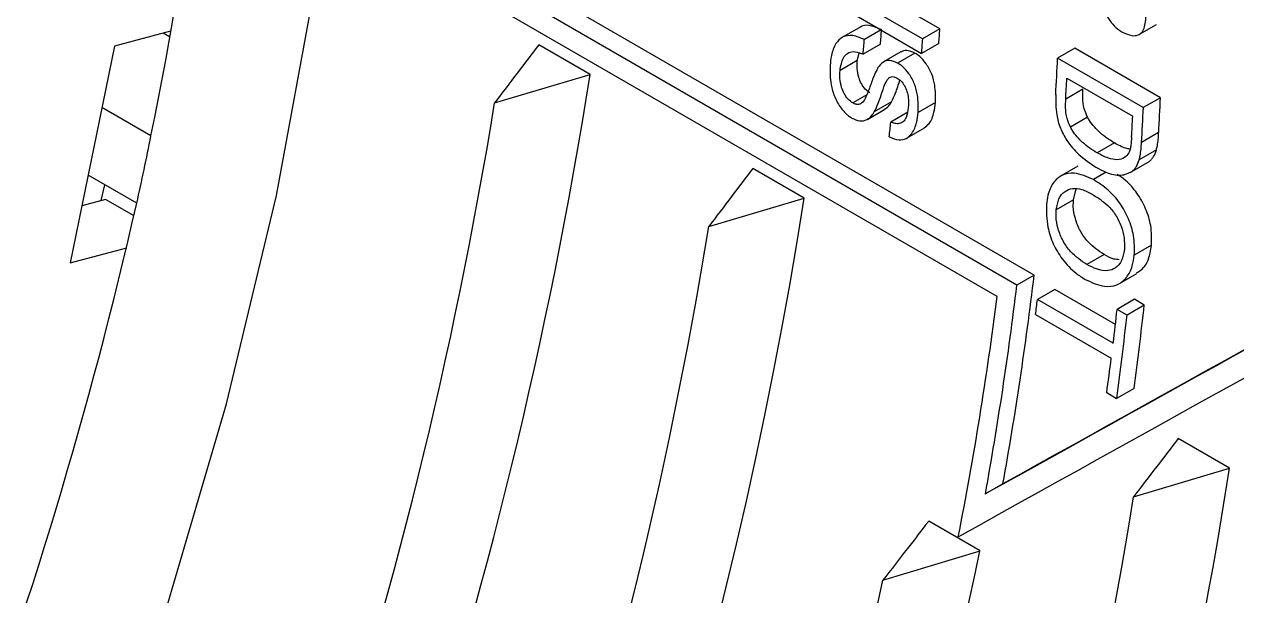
# Model space of a CAD drawing. Extents: x 16.7 to 113.1, y 4.5 to 84.5.
# Drawn here: x 31.719 to 32.72, y 64.434 to 64.905 of the extents above; entities that cross this region are included whole.
import ezdxf

# ---------------------------------------------------------------- set-up
doc = ezdxf.new("R2010")
doc.units = 0
doc.header["$MEASUREMENT"] = 0
doc.layers.add('OBJECT', color=7, linetype='CONTINUOUS')

msp = doc.modelspace()

# ---------------------------------------------------------------- linework, layer by layer
at = {"layer": 'OBJECT'}
for p, q in [((32.5532, 64.6983), (32.0189, 65.0067)), ((32.5389, 64.69), (32.0046, 64.9985)), ((32.5226, 64.6806), (31.9882, 64.9891)), ((32.4611, 64.8932), (32.4083, 64.9236)), ((32.4753, 64.9014), (32.4299, 64.9276)), ((32.3896, 64.922), (32.4603, 64.8812)), ((32.6401, 64.897), (32.6543, 64.9051)), ((31.8401, 64.8996), (31.7939, 64.8873)), ((31.8393, 64.895), (31.8341, 64.898)), ((32.4086, 64.9024), (32.3944, 64.8942)), ((32.4268, 64.9006), (32.413, 64.8926)), ((32.4753, 64.9014), (32.4611, 64.8932)), ((31.7939, 64.8873), (31.7573, 64.7084)), ((32.1866, 64.8639), (32.1442, 64.8883)), ((32.4263, 64.8888), (32.4121, 64.8806)), ((32.4745, 64.8894), (32.4603, 64.8812)), ((32.5868, 64.8855), (32.5726, 64.8773)), ((32.6575, 64.8447), (32.5868, 64.8855)), ((32.4071, 64.8754), (32.3929, 64.8672)), ((32.4071, 64.8754), (32.4088, 64.8815)), ((32.443, 64.8824), (32.4288, 64.8742)), ((32.4547, 64.8815), (32.4405, 64.8733)), ((32.6433, 64.8365), (32.5726, 64.8773)), ((32.1077, 64.8404), (32.1866, 64.8639)), ((32.5802, 64.8608), (32.6346, 64.8294)), ((32.415, 64.8471), (32.4034, 64.8404)), ((32.5934, 64.8516), (32.5793, 64.8434)), ((32.6575, 64.8447), (32.6433, 64.8365)), ((31.824, 64.8131), (31.7835, 64.8365)), ((32.4155, 64.8268), (32.4298, 64.8351)), ((32.4355, 64.8413), (32.4212, 64.833)), ((32.449, 64.8328), (32.4348, 64.8246)), ((32.4717, 64.8406), (32.4574, 64.8324)), ((32.5972, 64.8287), (32.5831, 64.8205)), ((32.4483, 64.8115), (32.4626, 64.8197)), ((32.656, 64.8159), (32.6418, 64.8077)), ((32.6194, 64.8074), (32.6052, 64.7992)), ((32.6541, 64.8016), (32.6399, 64.7934)), ((32.3634, 64.7618), (32.321, 64.7863)), ((32.5892, 64.7881), (32.575, 64.7799)), ((32.6127, 64.7833), (32.6021, 64.7771)), ((32.6325, 64.7829), (32.6467, 64.7911)), ((32.6483, 64.7921), (32.6341, 64.7839)), ((31.8123, 64.7576), (31.7721, 64.7808)), ((31.7829, 64.7599), (31.786, 64.7727)), ((32.5857, 64.7604), (32.5879, 64.7694)), ((31.7864, 64.7608), (31.7669, 64.7556)), ((31.81, 64.7472), (31.7864, 64.7608)), ((32.2845, 64.7384), (32.3634, 64.7618)), ((32.5857, 64.7604), (32.5715, 64.7521)), ((32.6501, 64.7231), (32.6359, 64.7149)), ((31.7573, 64.7084), (31.804, 64.7209)), ((32.611, 64.7153), (32.5967, 64.707)), ((32.5532, 64.6983), (32.5389, 64.69)), ((32.6237, 64.6915), (32.638, 64.6997)), ((32.5702, 64.6864), (32.5559, 64.6782)), ((32.6203, 64.6575), (32.5702, 64.6864)), ((32.6184, 64.6421), (32.5559, 64.6782)), ((32.636, 64.6784), (32.6217, 64.6701)), ((32.6441, 64.6736), (32.6299, 64.6654)), ((32.6441, 64.6736), (32.636, 64.6784)), ((32.5543, 64.6658), (32.6169, 64.6297)), ((32.6299, 64.6654), (32.6217, 64.6701)), ((32.6357, 64.6049), (32.6213, 64.5966)), ((32.6132, 64.6014), (32.6213, 64.5966)), ((32.7144, 64.539), (32.672, 64.5635)), ((32.6353, 64.5155), (32.7144, 64.539)), ((32.5274, 64.5262), (32.5129, 64.5178)), ((32.5085, 64.4708), (32.4661, 64.4953)), ((32.4282, 64.4466), (32.5085, 64.4708))]:
    msp.add_line(p, q, dxfattribs=at)
at = {"layer": 'OBJECT', "flags": 128}
msp.add_lwpolyline([(31.5401, 63.7312), (31.6268, 63.9001), (31.7052, 64.0718), (31.7749, 64.245), (31.8354, 64.4188), (31.8864, 64.5922), (31.9276, 64.7639), (31.9587, 64.9332), (31.9796, 65.0988), (31.99, 65.2598), (31.99, 65.4153), (31.99, 65.4165)], dxfattribs=at)
at = {"layer": 'OBJECT'}
for centre, radius, start, end in [((29.2002, 65.3551), 2.6792, 348.3286, 359.2287), ((29.8008, 65.0876), 2.6194, 355.4673, 355.7316), ((29.832, 65.0929), 2.6023, 355.5011, 355.7671), ((29.8975, 65.0572), 2.5689, 356.0704, 356.3381), ((29.8981, 65.065), 2.5824, 356.1016, 356.3678), ((30.0743, 64.9903), 2.5008, 356.7181, 357.4095), ((28.2632, 65.4837), 3.9721, 313.3108, 351.0224), ((30.0684, 64.9864), 2.5149, 356.7407, 357.1369), ((30.1422, 64.9575), 2.5178, 356.775, 357.4304), ((28.3096, 65.4574), 3.8479, 313.4739, 350.7739), ((30.1434, 64.9496), 2.5025, 356.7497, 357.4093), ((29.7307, 65.0809), 2.7162, 354.3265, 354.5851), ((30.1285, 64.9547), 2.5092, 356.7465, 357.1371), ((28.735, 65.4356), 3.1511, 347.5739, 348.6062), ((28.4317, 65.3855), 3.9809, 317.6624, 350.9856), ((28.1377, 65.5939), 3.7685, 331.3385, 347.1781), ((28.4864, 65.3553), 3.8479, 313.4739, 350.7739), ((29.6026, 65.053), 2.9719, 349.789, 353.1444), ((29.6073, 65.0452), 2.9531, 349.7111, 353.0911), ((29.5447, 65.0608), 3.0021, 348.8928, 352.7244), ((29.7748, 65.0157), 2.8015, 352.8246, 353.0802), ((29.8167, 64.9857), 2.8446, 352.3084, 353.703), ((29.8461, 64.9786), 2.7927, 353.0784, 353.6578), ((29.8214, 64.9778), 2.8258, 352.249, 353.654), ((29.316, 64.9596), 3.6106, 330.7658, 354.9164), ((29.7822, 64.9865), 2.857, 352.2527, 352.8254), ((29.352, 64.9358), 3.4969, 330.8333, 354.7646), ((29.0046, 65.115), 3.7543, 331.0585, 351.1744), ((29.041, 65.0911), 3.6401, 331.1303, 350.9016), ((28.7288, 65.2583), 3.8608, 331.2335, 348.2309), ((28.7661, 65.2342), 3.7458, 331.3057, 347.8621)]:
    msp.add_arc(centre, radius, start, end, dxfattribs=at)
for centre, major_axis, start_param, end_param in [((31.2396, 63.7721), (2.459, 1.3862), 0.791454, 1.02083), ((31.2396, 63.7721), (2.4793, 1.3976), 0.79949, 1.018924), ((31.2599, 63.7604), (2.459, 1.3862), 0.791454, 1.040948)]:
    msp.add_ellipse(centre, major_axis=major_axis, ratio=0.010107, start_param=start_param, end_param=end_param, dxfattribs=at)
for points, knots in [([(32.6075, 64.9317), (32.6082, 64.9268), (32.6093, 64.9196), (32.6143, 64.9099), (32.6193, 64.9036), (32.6234, 64.9003), (32.6257, 64.899), (32.626, 64.8988)], [0, 0, 0, 0, 0.380947, 0.575039, 0.76859, 0.96735, 1, 1, 1, 1]), ([(32.626, 64.8988), (32.6287, 64.8976), (32.6333, 64.8954), (32.6389, 64.896), (32.6426, 64.8985), (32.6453, 64.9049), (32.6455, 64.9111), (32.6456, 64.9154)], [0, 0, 0, 0, 0.224568, 0.396341, 0.537407, 0.678486, 1, 1, 1, 1]), ([(32.4272, 64.9008), (32.424, 64.9021), (32.4177, 64.9048), (32.4111, 64.9046), (32.4089, 64.9024), (32.4087, 64.9022)], [0, 0, 0, 0, 0.480817, 0.965557, 1, 1, 1, 1]), ([(32.413, 64.8926), (32.4098, 64.894), (32.4034, 64.8968), (32.395, 64.8954), (32.3888, 64.8894), (32.3857, 64.8807), (32.385, 64.8741), (32.3847, 64.8714)], [0, 0, 0, 0, 0.215023, 0.431799, 0.618706, 0.8441, 1, 1, 1, 1]), ([(32.1442, 64.8883), (32.1383, 64.8806), (32.1262, 64.8647), (32.114, 64.8487), (32.1077, 64.8404)], [0, 0, 0, 0, 0.4818789, 1, 1, 1, 1]), ([(32.3929, 64.8672), (32.3936, 64.8709), (32.3946, 64.8767), (32.3989, 64.8817), (32.4041, 64.8833), (32.4088, 64.8819), (32.4116, 64.8807), (32.4121, 64.8806)], [0, 0, 0, 0, 0.332801, 0.520766, 0.710679, 0.954431, 1, 1, 1, 1]), ([(32.4547, 64.8815), (32.4524, 64.8825), (32.4481, 64.8844), (32.4446, 64.883), (32.443, 64.8823)], [0, 0, 0, 0, 0.5463506, 1, 1, 1, 1]), ([(32.4176, 64.8486), (32.4163, 64.8496), (32.4137, 64.8515), (32.4104, 64.8562), (32.408, 64.8621), (32.4068, 64.8688), (32.407, 64.8732), (32.4071, 64.8754)], [0, 0, 0, 0, 0.176986, 0.3546, 0.526445, 0.770651, 1, 1, 1, 1]), ([(32.4405, 64.8733), (32.4382, 64.8743), (32.4339, 64.8761), (32.4281, 64.8744), (32.4256, 64.8712), (32.4242, 64.8695)], [0, 0, 0, 0, 0.348497, 0.647641, 1, 1, 1, 1]), ([(32.4574, 64.8324), (32.4575, 64.8371), (32.4577, 64.8447), (32.4548, 64.856), (32.4503, 64.8643), (32.4452, 64.8702), (32.4419, 64.8724), (32.4405, 64.8733)], [0, 0, 0, 0, 0.322107, 0.516115, 0.712282, 0.88155, 1, 1, 1, 1]), ([(32.4717, 64.8406), (32.4718, 64.8453), (32.4719, 64.8529), (32.469, 64.8642), (32.4645, 64.8725), (32.4594, 64.8784), (32.4561, 64.8806), (32.4547, 64.8815)], [0, 0, 0, 0, 0.3221208, 0.516121, 0.712282, 0.8815569, 1, 1, 1, 1]), ([(32.3847, 64.8714), (32.3846, 64.8661), (32.3845, 64.8577), (32.3882, 64.8452), (32.3933, 64.8361), (32.3986, 64.8305), (32.4018, 64.8285), (32.4027, 64.8279)], [0, 0, 0, 0, 0.334874, 0.536659, 0.739837, 0.924295, 1, 1, 1, 1]), ([(32.4034, 64.8404), (32.4021, 64.8413), (32.3994, 64.8433), (32.3962, 64.848), (32.3938, 64.8539), (32.3926, 64.8606), (32.3928, 64.865), (32.3929, 64.8672)], [0, 0, 0, 0, 0.176977, 0.354545, 0.526381, 0.770613, 1, 1, 1, 1]), ([(32.4242, 64.8695), (32.4232, 64.8676), (32.4206, 64.8627), (32.4178, 64.8536), (32.4151, 64.8473), (32.4138, 64.8441)], [0, 0, 0, 0, 0.249884, 0.625041, 1, 1, 1, 1]), ([(32.4212, 64.833), (32.4224, 64.8354), (32.4251, 64.8412), (32.4281, 64.8506), (32.4307, 64.8584), (32.4331, 64.8608), (32.4337, 64.8614)], [0, 0, 0, 0, 0.250364, 0.622851, 0.911602, 1, 1, 1, 1]), ([(32.4337, 64.8614), (32.4342, 64.8616), (32.4353, 64.8622), (32.4376, 64.8621), (32.4393, 64.8613), (32.4402, 64.8608)], [0, 0, 0, 0, 0.247754, 0.613656, 1, 1, 1, 1]), ([(32.4355, 64.8413), (32.4366, 64.8436), (32.4392, 64.8492), (32.4412, 64.8555), (32.4424, 64.8591)], [0, 0, 0, 0, 0.414908, 1, 1, 1, 1]), ([(32.4402, 64.8608), (32.4413, 64.8601), (32.4435, 64.8585), (32.4463, 64.8545), (32.4484, 64.8498), (32.4496, 64.8435), (32.4494, 64.8392), (32.4492, 64.8366)], [0, 0, 0, 0, 0.159647, 0.320642, 0.504143, 0.687196, 1, 1, 1, 1]), ([(32.4138, 64.8441), (32.4129, 64.8426), (32.4115, 64.8402), (32.4083, 64.8389), (32.4057, 64.8392), (32.4041, 64.84), (32.4034, 64.8404)], [0, 0, 0, 0, 0.3958259, 0.6227695, 0.8496128, 1, 1, 1, 1]), ([(32.5711, 64.8472), (32.571, 64.8418), (32.5708, 64.833), (32.5744, 64.8195), (32.5807, 64.808), (32.5908, 64.7962), (32.5994, 64.7905), (32.6042, 64.7873)], [0, 0, 0, 0, 0.238877, 0.386805, 0.534932, 0.736114, 1, 1, 1, 1]), ([(32.5831, 64.8205), (32.582, 64.8229), (32.5797, 64.8282), (32.579, 64.8361), (32.5792, 64.8411), (32.5793, 64.8434)], [0, 0, 0, 0, 0.301715, 0.680341, 1, 1, 1, 1]), ([(32.5972, 64.8287), (32.5962, 64.8311), (32.5939, 64.8364), (32.5932, 64.8443), (32.5934, 64.8493), (32.5934, 64.8516)], [0, 0, 0, 0, 0.301706, 0.680308, 1, 1, 1, 1]), ([(32.4027, 64.8279), (32.4049, 64.8269), (32.4093, 64.8249), (32.4155, 64.8261), (32.4192, 64.8297), (32.4208, 64.8323), (32.4212, 64.833)], [0, 0, 0, 0, 0.28859, 0.58028, 0.890583, 1, 1, 1, 1]), ([(32.4297, 64.8352), (32.4313, 64.8363), (32.4335, 64.838), (32.4351, 64.8405), (32.4355, 64.8413)], [0, 0, 0, 0, 0.724465, 1, 1, 1, 1]), ([(32.4492, 64.8366), (32.4489, 64.8337), (32.4482, 64.8291), (32.4454, 64.8247), (32.442, 64.823), (32.4383, 64.8232), (32.4359, 64.8242), (32.4348, 64.8246)], [0, 0, 0, 0, 0.320774, 0.501705, 0.683849, 0.85353, 1, 1, 1, 1]), ([(32.4624, 64.8199), (32.4639, 64.821), (32.4677, 64.8238), (32.4705, 64.8315), (32.4713, 64.838), (32.4717, 64.8406)], [0, 0, 0, 0, 0.2576107, 0.697857, 1, 1, 1, 1]), ([(32.4336, 64.8124), (32.4363, 64.8113), (32.4413, 64.8093), (32.4478, 64.8106), (32.4532, 64.8155), (32.4563, 64.8233), (32.4571, 64.8297), (32.4574, 64.8324)], [0, 0, 0, 0, 0.2121831, 0.3878933, 0.5639344, 0.8225324, 1, 1, 1, 1]), ([(32.6194, 64.8074), (32.6174, 64.8087), (32.6133, 64.8111), (32.6062, 64.8167), (32.6006, 64.8229), (32.5978, 64.8278), (32.5972, 64.8287)], [0, 0, 0, 0, 0.251667, 0.503781, 0.906016, 1, 1, 1, 1]), ([(32.6052, 64.7992), (32.6032, 64.8005), (32.5991, 64.8029), (32.592, 64.8086), (32.5864, 64.8147), (32.5836, 64.8196), (32.5831, 64.8205)], [0, 0, 0, 0, 0.251666, 0.503779, 0.9059959, 1, 1, 1, 1]), ([(32.6541, 64.8016), (32.6544, 64.8027), (32.6551, 64.8055), (32.6557, 64.8103), (32.6559, 64.814), (32.656, 64.8159)], [0, 0, 0, 0, 0.249804, 0.624094, 1, 1, 1, 1]), ([(32.6324, 64.8023), (32.6312, 64.8025), (32.627, 64.8031), (32.6226, 64.8056), (32.6194, 64.8074)], [0, 0, 0, 0, 0.292438, 1, 1, 1, 1]), ([(32.6337, 64.8123), (32.6335, 64.81), (32.6333, 64.8065), (32.6325, 64.8021), (32.6318, 64.8001), (32.6314, 64.7991)], [0, 0, 0, 0, 0.494837, 0.745681, 1, 1, 1, 1]), ([(32.6399, 64.7934), (32.6402, 64.7945), (32.6409, 64.7973), (32.6415, 64.8021), (32.6417, 64.8059), (32.6418, 64.8077)], [0, 0, 0, 0, 0.2497879, 0.6240947, 1, 1, 1, 1]), ([(32.6314, 64.7991), (32.6303, 64.7977), (32.6278, 64.7944), (32.6217, 64.793), (32.6139, 64.7946), (32.6083, 64.7976), (32.6052, 64.7992)], [0, 0, 0, 0, 0.195129, 0.442572, 0.687465, 1, 1, 1, 1]), ([(32.6341, 64.7839), (32.6347, 64.7845), (32.6361, 64.7856), (32.6382, 64.7886), (32.6393, 64.7915), (32.6399, 64.7934)], [0, 0, 0, 0, 0.250579, 0.501722, 1, 1, 1, 1]), ([(32.6483, 64.7921), (32.6489, 64.7927), (32.6502, 64.7938), (32.6524, 64.7968), (32.6534, 64.7996), (32.6541, 64.8016)], [0, 0, 0, 0, 0.250595, 0.501739, 1, 1, 1, 1]), ([(32.321, 64.7863), (32.3151, 64.7786), (32.303, 64.7626), (32.2908, 64.7467), (32.2845, 64.7384)], [0, 0, 0, 0, 0.4818789, 1, 1, 1, 1]), ([(32.6021, 64.7771), (32.5967, 64.7795), (32.5877, 64.7835), (32.5761, 64.7815), (32.5685, 64.7749), (32.5645, 64.7659), (32.5637, 64.7593), (32.5633, 64.7568)], [0, 0, 0, 0, 0.290553, 0.491276, 0.692743, 0.885, 1, 1, 1, 1]), ([(32.6042, 64.7873), (32.6069, 64.7859), (32.6138, 64.7823), (32.6247, 64.7794), (32.6311, 64.7825), (32.6341, 64.7839)], [0, 0, 0, 0, 0.251683, 0.652402, 1, 1, 1, 1]), ([(32.6359, 64.7149), (32.636, 64.7202), (32.6362, 64.7298), (32.6315, 64.745), (32.6242, 64.7582), (32.614, 64.7695), (32.6063, 64.7745), (32.6021, 64.7771)], [0, 0, 0, 0, 0.220921, 0.405314, 0.589284, 0.778815, 1, 1, 1, 1]), ([(32.6501, 64.7231), (32.6502, 64.7284), (32.6504, 64.738), (32.6457, 64.7533), (32.6384, 64.7663), (32.6299, 64.776), (32.6241, 64.7799), (32.6218, 64.7814)], [0, 0, 0, 0, 0.2449699, 0.4494519, 0.6534597, 0.8636727, 1, 1, 1, 1]), ([(32.5715, 64.7521), (32.572, 64.7554), (32.5731, 64.7618), (32.5782, 64.7677), (32.5848, 64.7703), (32.5927, 64.7694), (32.5982, 64.7666), (32.601, 64.7651)], [0, 0, 0, 0, 0.204341, 0.410626, 0.591606, 0.78876, 1, 1, 1, 1]), ([(32.601, 64.7651), (32.6054, 64.7624), (32.6123, 64.758), (32.6207, 64.7484), (32.6252, 64.7389), (32.6279, 64.7289), (32.6278, 64.7227), (32.6277, 64.7195)], [0, 0, 0, 0, 0.308066, 0.481945, 0.657472, 0.821383, 1, 1, 1, 1]), ([(32.5633, 64.7568), (32.5633, 64.7506), (32.5633, 64.74), (32.5685, 64.7239), (32.5766, 64.7105), (32.5861, 64.7007), (32.5928, 64.6964), (32.5954, 64.6948)], [0, 0, 0, 0, 0.26194, 0.447076, 0.63285, 0.861472, 1, 1, 1, 1]), ([(32.611, 64.7153), (32.6063, 64.7184), (32.599, 64.7232), (32.5911, 64.7345), (32.5868, 64.7448), (32.5853, 64.7537), (32.5856, 64.7586), (32.5857, 64.7604)], [0, 0, 0, 0, 0.337984, 0.525262, 0.712825, 0.896271, 1, 1, 1, 1]), ([(32.5967, 64.707), (32.592, 64.7102), (32.5848, 64.715), (32.5768, 64.7263), (32.5726, 64.7365), (32.5711, 64.7455), (32.5714, 64.7504), (32.5715, 64.7521)], [0, 0, 0, 0, 0.337926, 0.525216, 0.712782, 0.896235, 1, 1, 1, 1]), ([(32.6377, 64.7001), (32.6398, 64.7014), (32.6446, 64.7044), (32.6486, 64.713), (32.6496, 64.7201), (32.6501, 64.7231)], [0, 0, 0, 0, 0.3045254, 0.7010799, 1, 1, 1, 1]), ([(32.5954, 64.6948), (32.6008, 64.6923), (32.6098, 64.6881), (32.6218, 64.6895), (32.6297, 64.6956), (32.6344, 64.7047), (32.6354, 64.7118), (32.6359, 64.7149)], [0, 0, 0, 0, 0.286634, 0.479834, 0.673738, 0.859768, 1, 1, 1, 1]), ([(32.6277, 64.7195), (32.6271, 64.7163), (32.626, 64.7099), (32.6208, 64.7039), (32.6135, 64.7013), (32.6052, 64.7027), (32.5994, 64.7057), (32.5967, 64.707)], [0, 0, 0, 0, 0.199, 0.399485, 0.578995, 0.809324, 1, 1, 1, 1]), ([(32.6234, 64.711), (32.6219, 64.7111), (32.6178, 64.7114), (32.6136, 64.7138), (32.611, 64.7153)], [0, 0, 0, 0, 0.36586, 1, 1, 1, 1]), ([(32.672, 64.5635), (32.6661, 64.5558), (32.6539, 64.5398), (32.6417, 64.5238), (32.6353, 64.5155)], [0, 0, 0, 0, 0.480299, 1, 1, 1, 1]), ([(32.4661, 64.4953), (32.4602, 64.4878), (32.4476, 64.4715), (32.435, 64.4553), (32.4282, 64.4466)], [0, 0, 0, 0, 0.463229, 1, 1, 1, 1])]:
    msp.add_open_spline(points, degree=3, knots=knots, dxfattribs=at)

doc.saveas('drawing.dxf')
